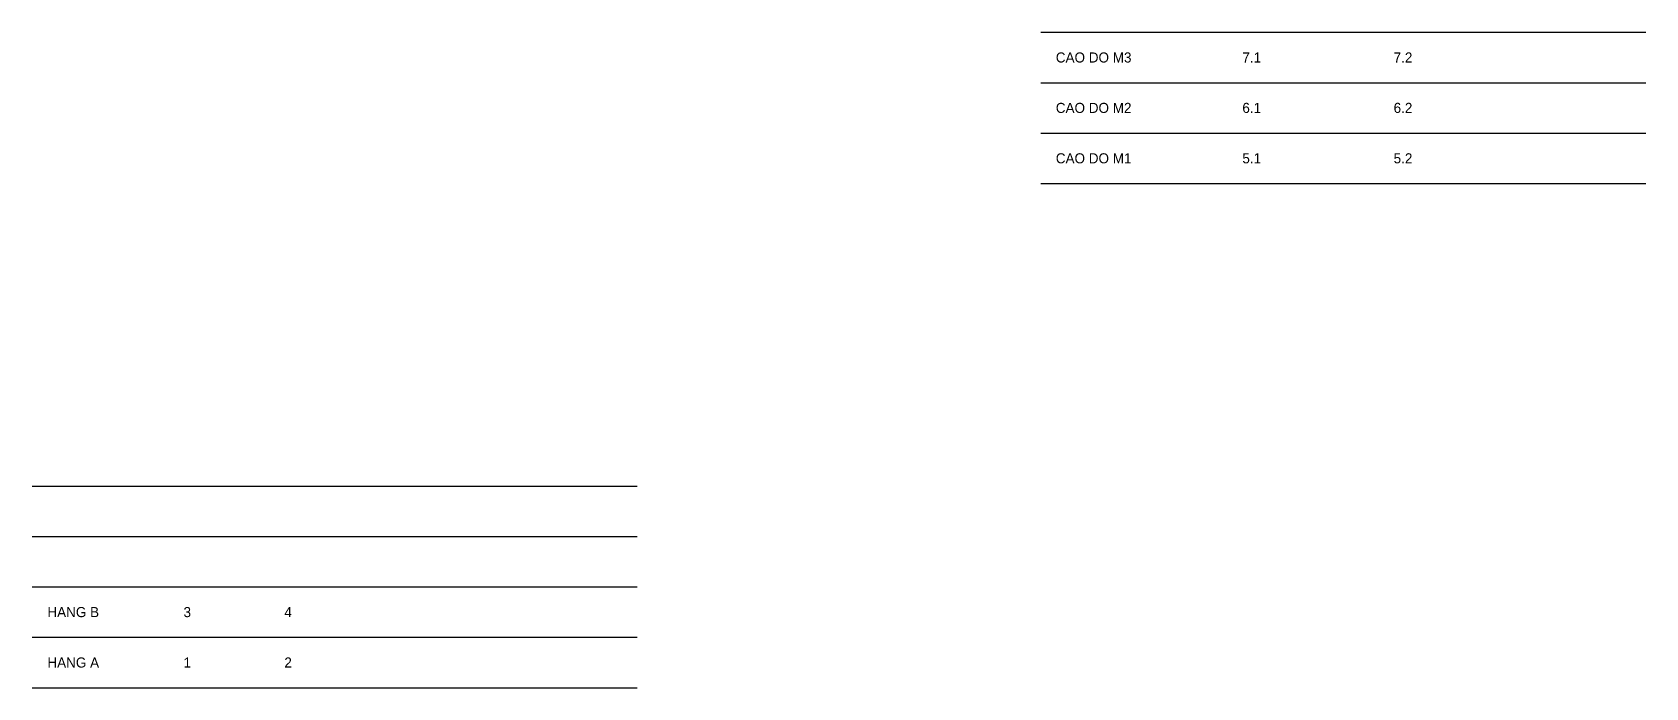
# Model space of a CAD drawing. Header units: metres. Extents: x 0 to 32, y 0 to 13.
import ezdxf

# ---------------------------------------------------------------- set-up
doc = ezdxf.new("R2010")
doc.units = ezdxf.units.M

msp = doc.modelspace()

# ---------------------------------------------------------------- linework, layer by layer
for p, q in [((20, 13), (32, 13)), ((20, 12), (32, 12)), ((20, 11), (32, 11)), ((20, 10), (32, 10)), ((0, 4), (12, 4)), ((0, 3), (12, 3)), ((0, 2), (12, 2)), ((0, 1), (12, 1)), ((0, 0), (12, 0))]:
    msp.add_line(p, q)

# ---------------------------------------------------------------- texts
for s, p in [('CAO DO M3', (20.3, 12.4)), ('7.1', (24, 12.4)), ('7.2', (27, 12.4)), ('CAO DO M2', (20.3, 11.4)), ('6.1', (24, 11.4)), ('6.2', (27, 11.4)), ('CAO DO M1', (20.3, 10.4)), ('5.1', (24, 10.4)), ('5.2', (27, 10.4)), ('HANG B', (0.3, 1.4)), ('3', (3, 1.4)), ('4', (5, 1.4)), ('HANG A', (0.3, 0.4)), ('1', (3, 0.4)), ('2', (5, 0.4))]:
    msp.add_text(s, height=0.2).set_placement(p)

doc.saveas('drawing.dxf')
